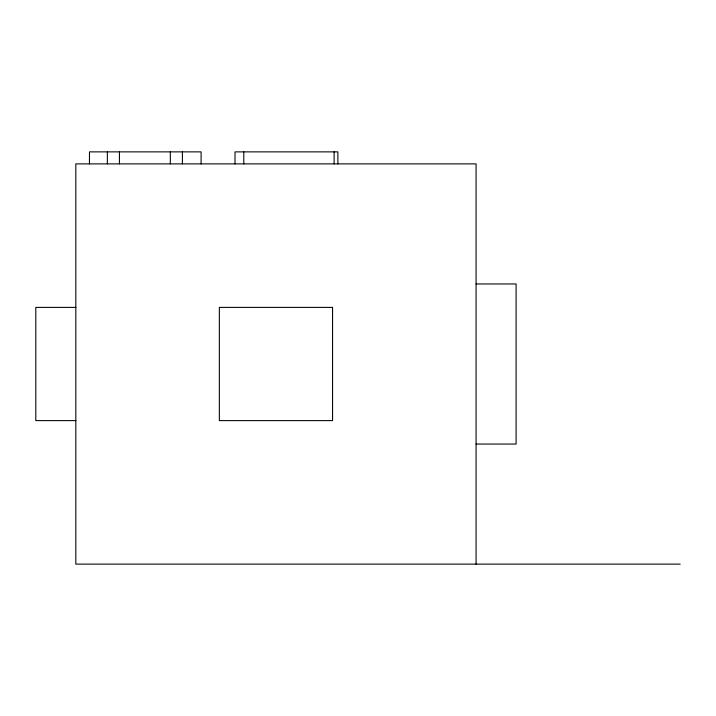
<?xml version="1.0" encoding="UTF-8"?>
<svg xmlns="http://www.w3.org/2000/svg" width="716" height="716" viewBox="0 0 716 716"><rect width="100%" height="100%" fill="white"/><g stroke="black" fill="none" stroke-linecap="round" stroke-linejoin="round"><path stroke-width="1.07" d="M476.077 283.957L516.102 283.957L516.102 444.054L476.077 444.054M75.824 307.397L35.8 307.397L35.8 420.605L75.824 420.605M680.2 564.127L75.824 564.127L75.824 163.883L476.077 163.883L476.077 564.127M337.88 163.883L337.88 151.873L235.009 151.873L235.009 163.883M334.13 151.873L334.13 163.883M243.78 151.873L243.78 163.883M201.098 163.883L201.098 151.873L89.464 151.873L89.464 163.883M182.401 151.873L182.401 163.883M170.327 151.873L170.327 163.883M119.429 151.873L119.429 163.883M107.355 151.873L107.355 163.883M332.555 307.397L219.347 307.397L219.347 420.605L332.555 420.605L332.555 307.397"/></g></svg>
